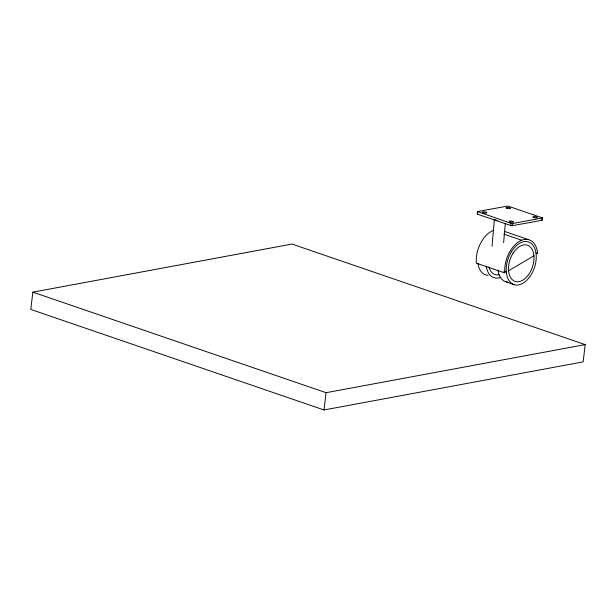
<?xml version="1.0" encoding="UTF-8"?>
<svg xmlns="http://www.w3.org/2000/svg" width="616" height="616" viewBox="0 0 616 616"><rect width="100%" height="100%" fill="white"/><g stroke="black" fill="none" stroke-linecap="round" stroke-linejoin="round"><path stroke-width="0.92" d="M492.03 246.254L494.363 219.512M503.626 242.65L505.289 223.546M32.856 292.153L30.8 309.425L324.016 409.971L583.144 361.877L585.2 344.606L291.984 244.059L32.856 292.153L326.08 392.7L585.2 344.606M324.016 409.971L326.08 392.7M477.308 212.997L477.477 211.558L507.861 206.044L542.557 217.949L511.896 223.639L477.477 211.558M542.18 217.702L542.018 220.282L511.634 225.795L477.315 214.145L477.577 211.981M510.826 225.633L511.088 223.469M512.404 225.779L512.666 223.623M542.018 220.282L542.28 218.126M508.554 270.755L533.933 255.817M477.223 213.714L477.315 214.145M504.466 231.4L528.497 239.639M503.873 234.126L521.675 240.232M535.882 253.014L537.66 253.623A24.755 15.277 -71.1 0 0 527.419 239.431A24.755 15.277 -71.1 0 0 510.749 250.088L509.032 253.068A24.755 15.277 -71.1 0 0 504.827 272.95L476.337 263.186A24.755 15.277 -71.1 0 1 480.549 243.297L482.259 240.325A24.755 15.277 -71.1 0 1 493.193 230.469M503.803 271.209L506.321 272.072M506.267 281.912L514.645 284.785M497.281 220.366A5.629 1.655 5 0 1 496.612 220.181M495.495 219.758A5.629 1.655 5 0 1 495.072 219.527M507.584 282.136A22.507 13.891 -71.1 0 1 498.044 270.139M500.746 277.354A22.507 13.891 -71.1 0 1 486.309 266.12M498.991 274.736A19.135 11.804 -71.1 0 1 488.958 266.928M488.157 275.283A22.507 13.891 -71.1 0 1 477.931 263.24M511.703 251.29L510.148 253.992A22.507 13.891 -71.1 0 0 510.348 282.251A22.507 13.891 -71.1 0 0 530.792 275.29L532.34 272.58A22.507 13.891 -71.1 0 0 532.147 244.321A22.507 13.891 -71.1 0 0 511.703 251.29M513.128 253.091L511.811 255.386A19.135 11.804 -71.1 0 0 511.981 279.41A19.135 11.804 -71.1 0 0 529.36 273.489L530.676 271.186A19.135 11.804 -71.1 0 0 530.507 247.17A19.135 11.804 -71.1 0 0 513.128 253.091M533.672 217.525A2.248 0.585 6.8 0 0 537.321 217.594A2.248 0.585 6.8 0 0 534.388 216.601A2.248 0.585 6.8 0 0 533.672 217.525M483.144 212.72A2.248 0.585 6.8 0 0 486.817 212.805A2.248 0.585 6.8 0 0 483.914 211.812A2.248 0.585 6.8 0 0 483.144 212.72M509.956 221.914A2.248 0.585 6.8 0 0 513.629 221.999A2.248 0.585 6.8 0 0 510.726 221.005A2.248 0.585 6.8 0 0 509.956 221.914M506.837 208.324A2.248 0.585 6.8 0 0 510.51 208.408A2.248 0.585 6.8 0 0 507.607 207.415A2.248 0.585 6.8 0 0 506.837 208.324"/></g></svg>
